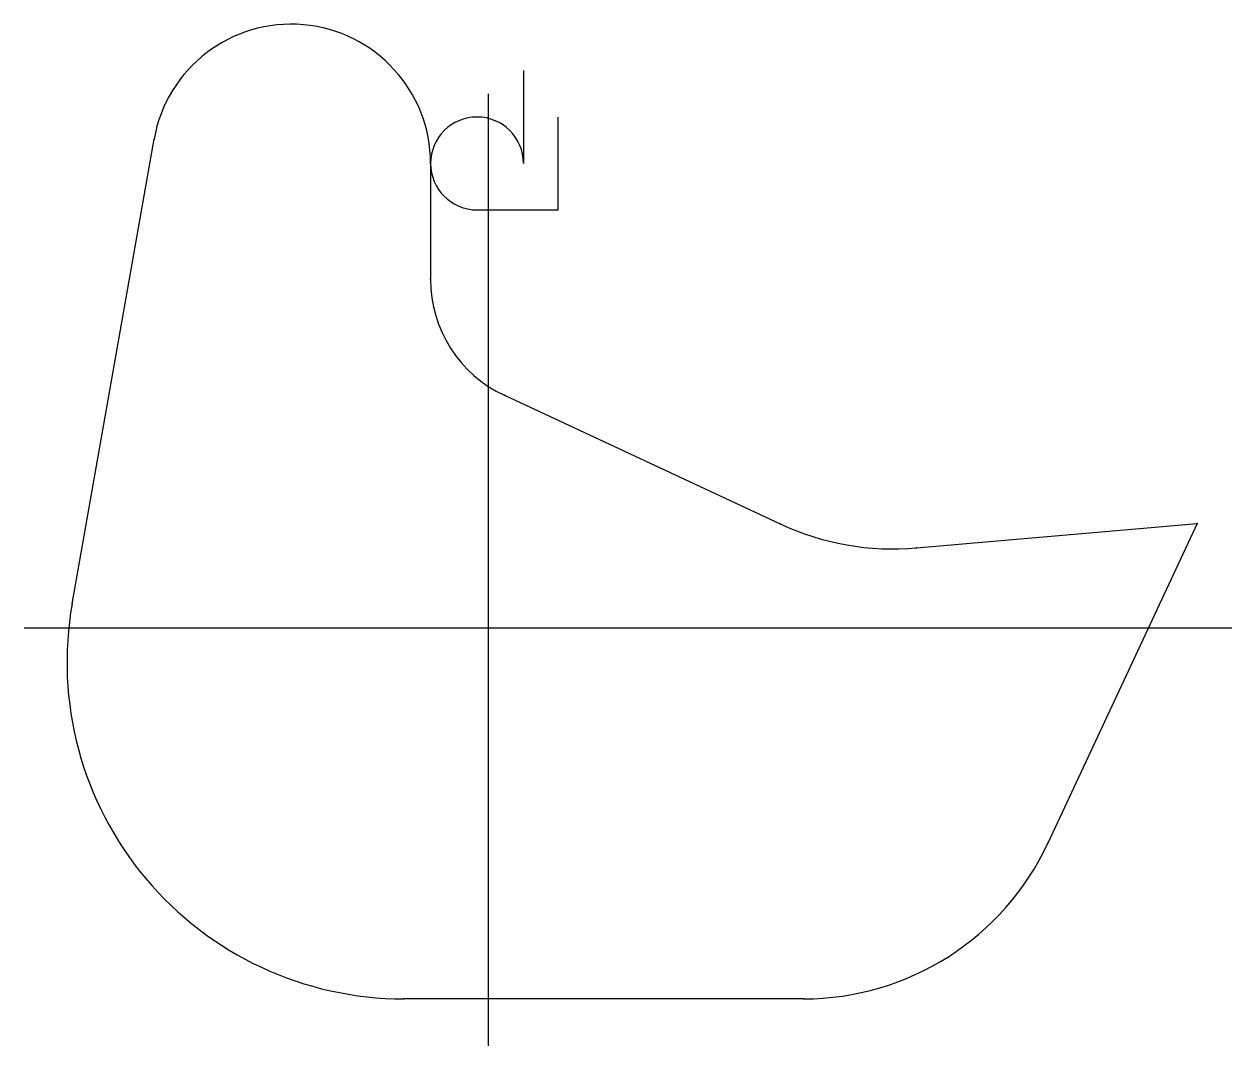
# Model space of a CAD drawing. Header units: millimetres. Extents: x -200 to 320, y -180 to 260.
import ezdxf

# ---------------------------------------------------------------- set-up
doc = ezdxf.new("R2010")
doc.units = ezdxf.units.MM
for name, color, linetype in [('KONTUR', 7, 'CONTINUOUS'), ('OSI', 8, 'Continuous'), ('TOCHKI', 1, 'CONTINUOUS'), ('VYHOD', 1, 'CONTINUOUS'), ('ZAHOD', 3, 'CONTINUOUS')]:
    doc.layers.add(name, color=color, linetype=linetype)

msp = doc.modelspace()

# ---------------------------------------------------------------- linework, layer by layer
at = {"layer": 'KONTUR'}
for p, q in [((-179.353861, 10.418891), (-144.088465, 210.418891)), ((-25, 200), (-25, 150)), ((6.755996, 100.153072), (125.536326, 44.764894)), ((184.160336, 34.427899), (305, 45)), ((305, 45), (240.750353, -92.783813)), ((135.618649, -159.760095), (-36.556737, -159.760095))]:
    msp.add_line(p, q, dxfattribs=at)
for centre, radius, start, end in [((-85, 200), 60, 0, 170), ((30, 150), 55, 180, -115), ((174.137426, 148.99029), 115, -115, -85), ((-36.556737, -14.760095), 145, 170, -90), ((135.618649, -43.760095), 116, -90, -25)]:
    msp.add_arc(centre, radius, start, end, dxfattribs=at)
at = {"layer": 'OSI'}
for p, q in [((0, -180), (0, 230)), ((-200, 0), (320, 0))]:
    msp.add_line(p, q, dxfattribs=at)
at = {"layer": 'TOCHKI'}
for p in [(-144.088465, 210.418891), (-25, 200), (-25, 150), (6.755996, 100.153072), (125.536326, 44.764894), (305, 45), (184.160336, 34.427899), (-179.353861, 10.418891), (240.750353, -92.783813), (-36.556737, -159.760095), (135.618649, -159.760095)]:
    msp.add_point(p, dxfattribs=at)
at = {"layer": 'VYHOD'}
for p, q in [((30, 180), (30, 220)), ((-5, 180), (30, 180))]:
    msp.add_line(p, q, dxfattribs=at)
msp.add_arc((-5, 200), 20, 180, -90, dxfattribs=at)
at = {"layer": 'ZAHOD'}
msp.add_line((15, 240), (15, 200), dxfattribs=at)
msp.add_arc((-5, 200), 20, 0, 180, dxfattribs=at)

doc.saveas('drawing.dxf')
